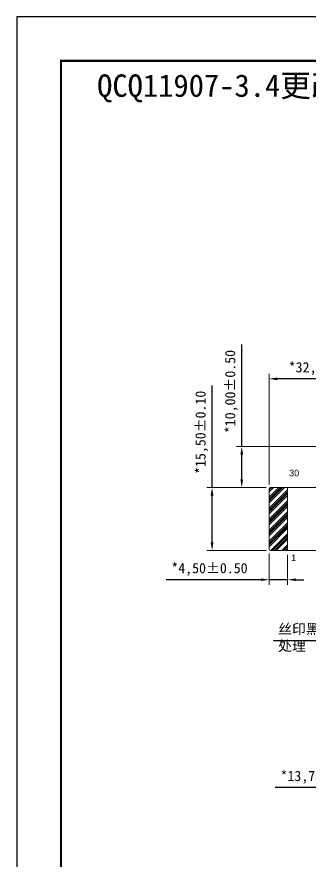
# Model space of a CAD drawing. Header units: millimetres. Extents: x 1950 to 4611, y 2266 to 2867.
# Drawn here: x 3575.6 to 3647.4, y 2631.3 to 2838.3 of the extents above; entities that cross this region are included whole.
import ezdxf

# ---------------------------------------------------------------- set-up
doc = ezdxf.new("R2010")
doc.units = ezdxf.units.MM
doc.layers.add('Dim', color=4, linetype='Continuous')
for name, color, linetype, lineweight in [('FPC', 30, 'Continuous', 0), ('LCD', 4, 'Continuous', 20), ('TEXT', 7, 'Continuous', 30)]:
    doc.layers.add(name, color=color, linetype=linetype, lineweight=lineweight)
doc.styles.add('Arial', font='arial.ttf')
doc.styles.add('宋体', font='')
doc.styles.get('宋体').set_extended_font_data('SimSun')
doc.dimstyles.new('DIM', dxfattribs={"dimtxt": 2.5, "dimasz": 2, "dimexe": 1.25, "dimexo": 1, "dimgap": 1, "dimtad": 1, "dimzin": 1, "dimtxsty": '宋体', "dimcen": 2.5, "dimazin": 0, "dimtfac": 1, "dimtmove": 0, "dimatfit": 3, "dimfxl": 0, "dimlwe": 0, "dimarcsym": 0})

# ---------------------------------------------------------------- blocks, each defined once
blk = doc.blocks.new('*D31')
at = {"layer": 'Defpoints', "color": 0}
for p in [(3663.9, 2659.95), (3677.65, 2650.77), (3663.9, 2649.36)]:
    blk.add_point(p, dxfattribs=at)
at = {"layer": 'Dim', "color": 0, "lineweight": 0}
for p, q in [((3663.9, 2658.95), (3663.9, 2648.11)), ((3677.65, 2649.77), (3677.65, 2648.11))]:
    blk.add_line(p, q, dxfattribs=at)
at = {"layer": 'Dim', "color": 0, "lineweight": -2}
for p, q in [((3663.9, 2649.36), (3638.87, 2649.36)), ((3675.65, 2649.36), (3665.9, 2649.36))]:
    blk.add_line(p, q, dxfattribs=at)
at = {"layer": 'Dim', "color": 0}
for points in [[(3665.9, 2649.69), (3665.9, 2649.02), (3663.9, 2649.36)], [(3675.65, 2649.69), (3675.65, 2649.02), (3677.65, 2649.36)]]:
    blk.add_solid(points, dxfattribs=at)
at = {"layer": 'Dim', "color": 0, "insert": (3650.39, 2651.88), "char_height": 2.5, "attachment_point": 5, "style": '宋体'}
blk.add_mtext('{\\C2;*}13,75%%P0.50', dxfattribs=at)
blk = doc.blocks.new('工程图框')
at = {"color": 4}
blk.add_lwpolyline([(-525, 0), (0, 0), (0, 371.25), (-525, 371.25)], close=True, dxfattribs=at)
at = {"const_width": 0.625}
blk.add_lwpolyline([(-512.5, 12.5), (-12.5, 12.5), (-12.5, 358.75), (-512.5, 358.75)], close=True, dxfattribs=at)
blk = doc.blocks.new('*D114')
at = {"layer": 'Defpoints', "color": 0}
for p in [(3637.4, 2707.75), (3641.9, 2707.45), (3641.9, 2700.32)]:
    blk.add_point(p, dxfattribs=at)
at = {"layer": 'Dim', "color": 0, "lineweight": 0}
for p, q in [((3637.4, 2706.75), (3637.4, 2699.07)), ((3641.9, 2706.45), (3641.9, 2699.07))]:
    blk.add_line(p, q, dxfattribs=at)
at = {"layer": 'Dim', "color": 0, "lineweight": -2}
for p, q in [((3635.4, 2700.32), (3612.15, 2700.32)), ((3641.9, 2700.32), (3637.4, 2700.32)), ((3643.9, 2700.32), (3645.9, 2700.32))]:
    blk.add_line(p, q, dxfattribs=at)
at = {"layer": 'Dim', "color": 0}
for points in [[(3635.4, 2700.65), (3635.4, 2699.99), (3637.4, 2700.32)], [(3643.9, 2700.65), (3643.9, 2699.99), (3641.9, 2700.32)]]:
    blk.add_solid(points, dxfattribs=at)
at = {"layer": 'Dim', "color": 0, "insert": (3622.77, 2702.84), "char_height": 2.5, "attachment_point": 5, "style": '宋体'}
blk.add_mtext('{\\C2;*}4,50%%P0.50', dxfattribs=at)
blk = doc.blocks.new('*D115')
at = {"layer": 'Defpoints', "color": 0}
for p in [(3623.41, 2722.95), (3637.7, 2722.95), (3637.7, 2707.45)]:
    blk.add_point(p, dxfattribs=at)
at = {"layer": 'Dim', "color": 0, "lineweight": -2}
for p, q in [((3623.41, 2722.95), (3623.41, 2747.98)), ((3623.41, 2709.45), (3623.41, 2720.95))]:
    blk.add_line(p, q, dxfattribs=at)
at = {"layer": 'Dim', "color": 0, "lineweight": 0}
for p, q in [((3636.7, 2722.95), (3622.16, 2722.95)), ((3636.7, 2707.45), (3622.16, 2707.45))]:
    blk.add_line(p, q, dxfattribs=at)
at = {"layer": 'Dim', "color": 0}
for points in [[(3623.07, 2720.95), (3623.74, 2720.95), (3623.41, 2722.95)], [(3623.07, 2709.45), (3623.74, 2709.45), (3623.41, 2707.45)]]:
    blk.add_solid(points, dxfattribs=at)
at = {"layer": 'Dim', "color": 0, "insert": (3620.89, 2736.46), "char_height": 2.5, "attachment_point": 5, "rotation": 90, "style": '宋体'}
blk.add_mtext('{\\C2;*}15,50%%P0.10', dxfattribs=at)
blk = doc.blocks.new('*D116')
at = {"layer": 'Defpoints', "color": 0}
for p in [(3669.4, 2732.95), (3630.68, 2722.95), (3637.7, 2722.95)]:
    blk.add_point(p, dxfattribs=at)
at = {"layer": 'Dim', "color": 0, "lineweight": -2}
for p, q in [((3630.68, 2732.95), (3630.68, 2757.98)), ((3630.68, 2724.95), (3630.68, 2730.95))]:
    blk.add_line(p, q, dxfattribs=at)
at = {"layer": 'Dim', "color": 0, "lineweight": 0}
for p, q in [((3668.4, 2732.95), (3629.43, 2732.95)), ((3636.7, 2722.95), (3629.43, 2722.95))]:
    blk.add_line(p, q, dxfattribs=at)
at = {"layer": 'Dim', "color": 0}
for points in [[(3630.35, 2730.95), (3631.02, 2730.95), (3630.68, 2732.95)], [(3630.35, 2724.95), (3631.02, 2724.95), (3630.68, 2722.95)]]:
    blk.add_solid(points, dxfattribs=at)
at = {"layer": 'Dim', "color": 0, "insert": (3628.16, 2746.46), "char_height": 2.5, "attachment_point": 5, "rotation": 90, "style": '宋体'}
blk.add_mtext('{\\C2;*}10,00%%P0.50', dxfattribs=at)
blk = doc.blocks.new('*D121')
at = {"layer": 'Defpoints', "color": 0}
for p in [(3637.4, 2749.57), (3669.4, 2732.95), (3637.4, 2722.65)]:
    blk.add_point(p, dxfattribs=at)
at = {"layer": 'Dim', "color": 0, "lineweight": 0}
for p, q in [((3637.4, 2723.65), (3637.4, 2750.82)), ((3669.4, 2733.95), (3669.4, 2750.82))]:
    blk.add_line(p, q, dxfattribs=at)
at = {"layer": 'Dim', "color": 0, "lineweight": -2}
blk.add_line((3667.4, 2749.57), (3639.4, 2749.57), dxfattribs=at)
at = {"layer": 'Dim', "color": 0}
for points in [[(3639.4, 2749.91), (3639.4, 2749.24), (3637.4, 2749.57)], [(3667.4, 2749.91), (3667.4, 2749.24), (3669.4, 2749.57)]]:
    blk.add_solid(points, dxfattribs=at)
at = {"layer": 'Dim', "color": 0, "insert": (3652.4, 2752.09), "char_height": 2.5, "attachment_point": 5, "style": '宋体'}
blk.add_mtext('{\\C2;*}32,00%%P0.50', dxfattribs=at)
blk = doc.blocks.new('LCDZ')
at = {"layer": 'FPC', "lineweight": 15}
h = blk.add_hatch(dxfattribs=at)
h.set_pattern_fill('ANSI34', color=256, scale=0.1, angle=90, style=0)
h.set_pattern_definition([(45, (5452.664, -867.1633), (1.3470384, -1.3470384), []), (45, (5452.664, -866.7143), (1.3470384, -1.3470384), []), (45, (5452.664, -866.2653), (1.3470384, -1.3470384), []), (45, (5452.664, -865.8163), (1.3470384, -1.3470384), [])])
h.paths.add_polyline_path([(-100, 48), (-104.2, 48, 0.414214), (-104.5, 47.7), (-104.5, 32.8, 0.414214), (-104.2, 32.5), (-100, 32.5)])
at = {"layer": 'FPC'}
for p, q in [((-104.5, 32.8), (-104.5, 47.7)), ((-71, 48), (-104.2, 48)), ((-100, 48), (-100, 32.5)), ((-71, 32.5), (-104.2, 32.5))]:
    blk.add_line(p, q, dxfattribs=at)
for centre, start, end in [((-104.2, 47.7), 90, 180), ((-104.2, 32.8), 180, 270)]:
    blk.add_arc(centre, 0.3, start, end, dxfattribs=at)
at = {"layer": 'TEXT', "lineweight": 20, "char_height": 1.6, "width": 35.0546, "attachment_point": 3, "style": 'Arial'}
for s, insert in [('30', (-97.13, 52.33)), ('1', (-97.88, 31.53))]:
    blk.add_mtext(s, dxfattribs=dict(at, insert=insert))

msp = doc.modelspace()

# ---------------------------------------------------------------- block references
at = {"lineweight": 0, "xscale": 0.864, "yscale": 0.864, "zscale": 0.864}
msp.add_blockref('工程图框', (4029.16226, 2517.57298), dxfattribs=at)
at = {"layer": 'LCD'}
msp.add_blockref('LCDZ', (3741.89925, 2674.9507), dxfattribs=at)

# ---------------------------------------------------------------- texts
at = {"color": 4, "insert": (3639.59365, 2689.50126), "char_height": 2.5, "width": 20.324046, "attachment_point": 1, "style": '宋体'}
msp.add_mtext('丝印黑色 AF处理', dxfattribs=at)
at = {"layer": 'Dim', "color": 2, "lineweight": 0, "insert": (3722.66438, 2820.57319), "char_height": 5.5, "attachment_point": 5, "style": '宋体'}
msp.add_mtext('QCQ11907-3.4更改盖板外形尺寸,增加丝印logo，取消双面胶,更改模组(黑色)', dxfattribs=at)

# ---------------------------------------------------------------- dimensions: what is measured, and where the dimension line sits
at = {"layer": 'Dim'}
for base, p1, p2, angle, picture, middle in [((3630.68228, 2722.9507), (3669.39925, 2732.9507), (3637.69925, 2722.9507), 90, '*D116', (3630.68228, 2746.46459)), ((3637.39925, 2749.57223), (3669.39925, 2732.9507), (3637.39925, 2722.6507), 180, '*D121', (3652.39925, 2749.57223)), ((3641.89925, 2700.32146), (3637.39925, 2707.7507), (3641.89925, 2707.4507), 180, '*D114', (3622.77425, 2700.32146))]:
    dim = msp.add_linear_dim(base=base, p1=p1, p2=p2, angle=angle, text='{\\C2;*}<>%%P0.50', dimstyle='DIM', dxfattribs=at)
    dim.commit()
    dim.dimension.update_dxf_attribs({"geometry": picture, "text_midpoint": middle, "dimtype": 160})
dim = msp.add_linear_dim(base=(3623.40715, 2722.9507), p1=(3637.69925, 2707.4507), p2=(3637.69925, 2722.9507), angle=90, text='{\\C2;*}<>%%P0.10', dimstyle='DIM', dxfattribs=at)
dim.commit()
dim.dimension.update_dxf_attribs({"geometry": '*D115', "text_midpoint": (3620.88632, 2736.46459)})
dim = msp.add_linear_dim(base=(3663.89925, 2649.35808), p1=(3677.64925, 2650.77453), p2=(3663.89925, 2659.9507), text='{\\C2;*}<>%%P0.50', dimstyle='DIM', dxfattribs=at)
dim.commit()
dim.dimension.update_dxf_attribs({"geometry": '*D31', "text_midpoint": (3650.38536, 2651.87891)})

# ---------------------------------------------------------------- leaders
at = {"color": 4}
msp.add_leader([(3664.8811, 2698.08439), (3659.46636, 2685.33048), (3638.44314, 2685.33048)], dimstyle='DIM', override={"dimgap": 1, "dimtad": 0}, dxfattribs=at)

doc.saveas('drawing.dxf')
